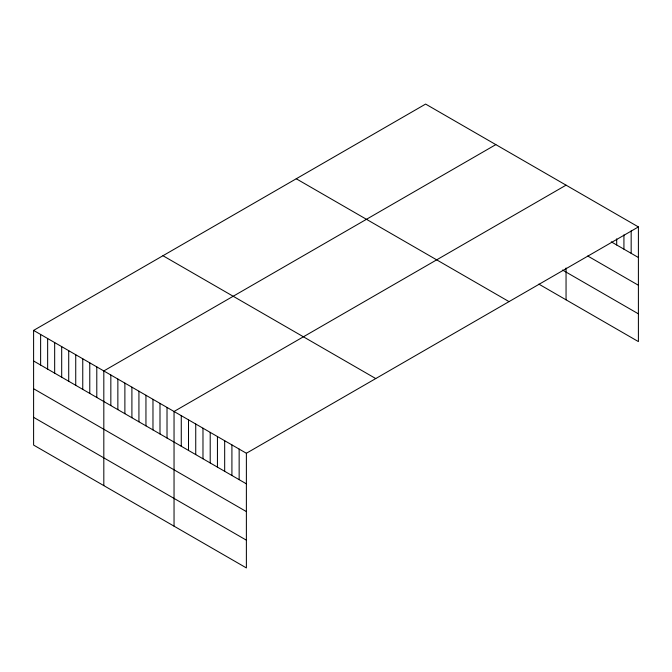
<?xml version="1.0" encoding="UTF-8"?>
<svg xmlns="http://www.w3.org/2000/svg" width="672" height="672" viewBox="0 0 672 672"><rect width="100%" height="100%" fill="white"/><g stroke="black" fill="none" stroke-linecap="round" stroke-linejoin="round"><path stroke-width="1.01" d="M638.4 226.926L246.38 453.256L246.38 567.924L33.6 445.074L33.6 330.406L425.62 104.076L638.4 226.926L638.4 341.594L538.843 284.113M495.835 144.614L103.816 370.944L103.816 485.612M566.051 185.161L174.04 411.491L174.04 526.151M611.268 241.844L638.4 257.51M587.756 256.015L638.4 285.256M562.54 270.052L638.4 313.841M296.251 178.769L509.032 301.619M162.968 255.721L375.749 378.563M33.6 330.406L246.38 453.256M33.6 360.99L246.38 483.84M33.6 388.735L246.38 511.585M33.6 417.329L246.38 540.17M631.168 230.908L631.168 253.327M623.927 234.881L623.927 249.152M616.694 238.862L616.694 244.978M566.051 267.994L566.051 299.821M239.148 449.081L239.148 479.657M231.916 444.898L231.916 475.482M224.675 440.723L224.675 471.307M217.442 436.548L217.442 467.132M210.21 432.373L210.21 462.949M202.978 428.198L202.978 458.774M195.737 424.015L195.737 454.6M188.504 419.84L188.504 450.425M181.272 415.666L181.272 446.242M167.017 407.434L167.017 438.01M159.995 403.376L159.995 433.961M152.972 399.328L152.972 429.904M145.95 395.27L145.95 425.855M138.928 391.213L138.928 421.798M131.905 387.164L131.905 417.74M124.883 383.107L124.883 413.692M117.86 379.058L117.86 409.634M110.838 375.001L110.838 405.577M96.793 366.895L96.793 397.471M89.771 362.838L89.771 393.422M82.757 358.781L82.757 389.365M75.734 354.732L75.734 385.308M68.712 350.675L68.712 381.259M61.69 346.626L61.69 377.202M54.667 342.569L54.667 373.145M47.645 338.512L47.645 369.096M40.622 334.463L40.622 365.039"/></g></svg>
